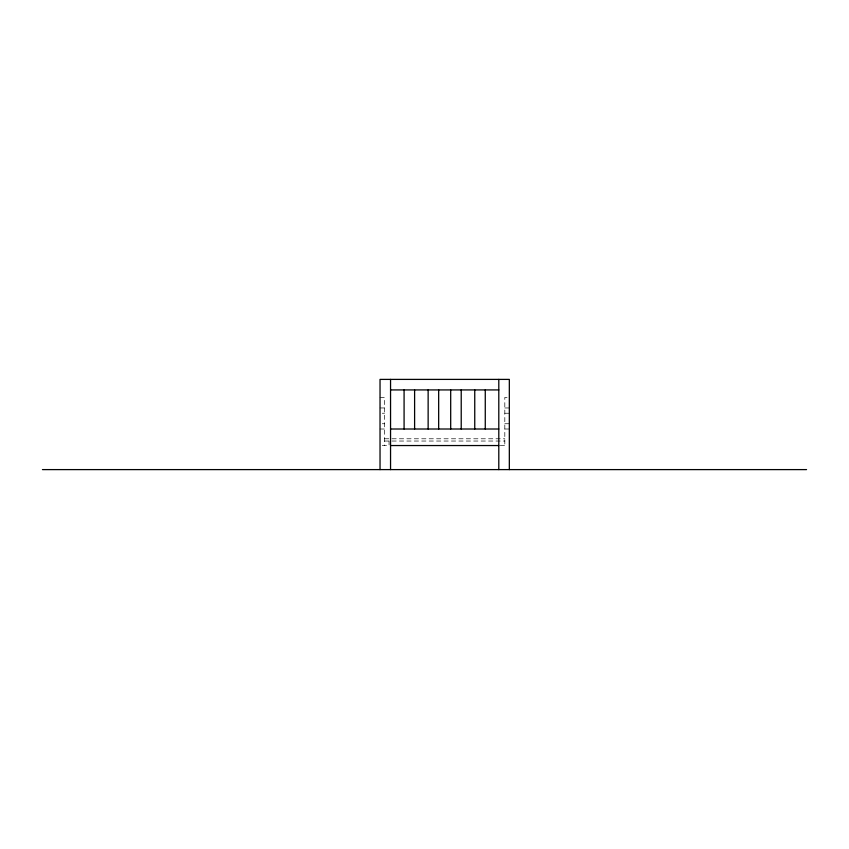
<?xml version="1.0" encoding="UTF-8"?>
<svg xmlns="http://www.w3.org/2000/svg" width="849" height="849" viewBox="0 0 849 849"><rect width="100%" height="100%" fill="white"/><g stroke="black" fill="none" stroke-linecap="round" stroke-linejoin="round"><path stroke-width="0.64" stroke-dasharray="4.25 3.18" d="M380.034 397.438L384.544 397.438L384.544 445.545M507.065 397.438L504.815 397.438L504.815 445.545M380.034 407.966L384.544 407.966M504.815 407.966L509.326 407.966M382.283 413.23L384.544 413.23M504.815 413.23L509.326 413.23M382.283 423.747L384.544 423.747M504.815 423.747L509.326 423.747M380.034 429.01L384.544 429.01M504.815 429.01L509.326 429.01M384.544 438.784L504.815 438.784M384.544 441.034L504.815 441.034M382.283 445.545L389.054 445.545L389.054 441.034M500.305 445.545L507.065 445.545"/><path stroke-width="1.27" d="M390.551 389.924L498.798 389.924M390.551 429.01L498.798 429.01M390.551 445.545L498.798 445.545M42.45 469.603L806.55 469.603M509.326 469.603L509.326 379.397L380.034 379.397L380.034 469.603M498.798 379.397L498.798 469.603M485.267 389.924L485.267 429.01M474.75 389.924L474.75 429.01M461.219 389.924L461.219 429.01M450.692 389.924L450.692 429.01M438.668 389.924L438.668 429.01M428.14 389.924L428.14 429.01M414.609 389.924L414.609 429.01M404.082 389.924L404.082 429.01M390.551 379.397L390.551 469.603"/></g></svg>
